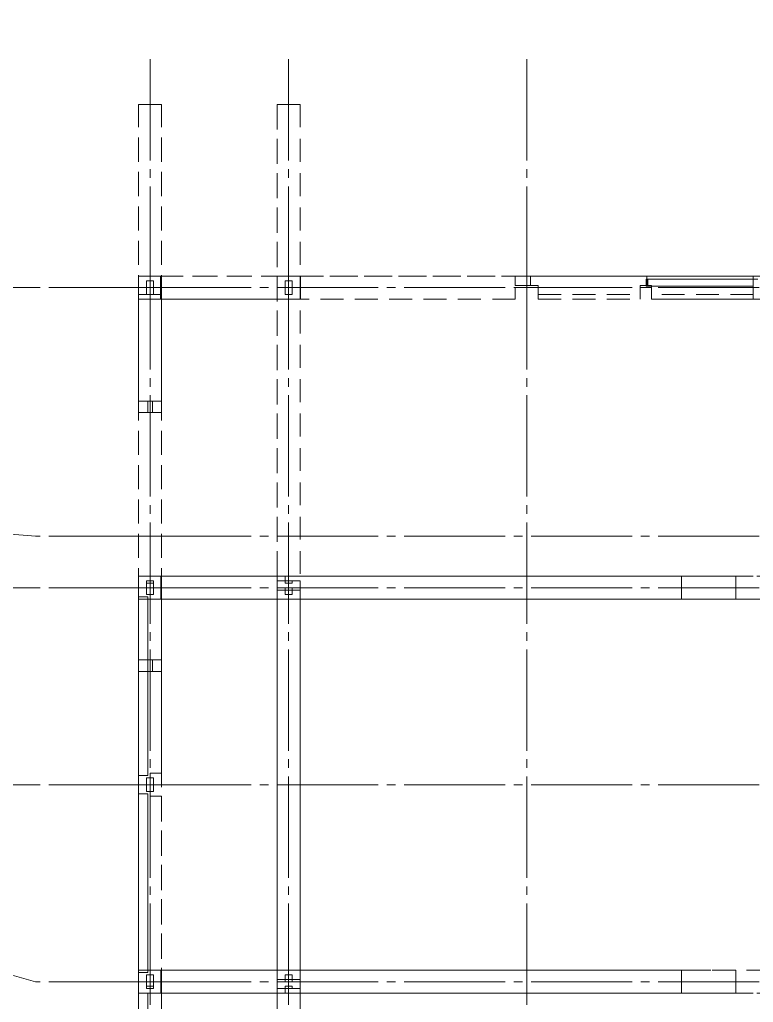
# Model space of a CAD drawing. Header units: millimetres. Extents: x 0 to 10500, y 0 to 297.
# Drawn here: x 5093.1 to 5221.3, y 125.4 to 297 of the extents above; entities that cross this region are included whole.
import ezdxf

# ---------------------------------------------------------------- set-up
doc = ezdxf.new("R2010")
doc.units = ezdxf.units.MM
doc.linetypes.add('K5LT_AXLED', pattern=[22.1875, 17.6875, -1.5, 1.5, -1.5])
doc.linetypes.add('K5LT_DASHED', pattern=[6, 4, -2])
doc.layers.add('Системный слой', color=7, linetype='Continuous')

# ---------------------------------------------------------------- blocks, each defined once
blk = doc.blocks.new('U319')
at = {"layer": 'Системный слой', "color": 30, "linetype": 'K5LT_AXLED', "lineweight": 18}
for p, q in [((5095.91, 129), (5075.73, 134.65)), ((5115.91, 129), (5095.91, 129)), ((5115.91, 129), (5306.51, 129))]:
    blk.add_line(p, q, dxfattribs=at)
blk = doc.blocks.new('U320')
at = {"layer": 'Системный слой', "color": 30, "linetype": 'K5LT_AXLED', "lineweight": 18}
for p, q in [((5095.91, 163.4), (5075.91, 163.4)), ((5115.91, 163.4), (5095.91, 163.4)), ((5115.91, 163.4), (5306.51, 163.4))]:
    blk.add_line(p, q, dxfattribs=at)
blk = doc.blocks.new('U321')
at = {"layer": 'Системный слой', "color": 30, "linetype": 'K5LT_AXLED', "lineweight": 18}
for p, q in [((5095.91, 197.8), (5075.91, 197.8)), ((5115.91, 197.8), (5095.91, 197.8)), ((5115.91, 197.8), (5306.51, 197.8))]:
    blk.add_line(p, q, dxfattribs=at)
blk = doc.blocks.new('U322')
at = {"layer": 'Системный слой', "color": 30, "linetype": 'K5LT_AXLED', "lineweight": 18}
for p, q in [((5095.91, 206.8), (5075.9, 208.4)), ((5115.91, 206.8), (5095.91, 206.8)), ((5115.91, 206.8), (5306.51, 206.8))]:
    blk.add_line(p, q, dxfattribs=at)
blk = doc.blocks.new('U323')
at = {"layer": 'Системный слой', "color": 30, "linetype": 'K5LT_AXLED', "lineweight": 18}
for p, q in [((5095.91, 250.2), (5075.91, 250.2)), ((5115.91, 250.2), (5095.91, 250.2)), ((5115.91, 250.2), (5306.51, 250.2))]:
    blk.add_line(p, q, dxfattribs=at)
blk = doc.blocks.new('U324')
at = {"layer": 'Системный слой', "color": 30, "linetype": 'K5LT_AXLED', "lineweight": 18}
for p, q in [((5115.91, 250.2), (5115.91, 290.2)), ((5115.91, 58.4), (5115.91, 250.2))]:
    blk.add_line(p, q, dxfattribs=at)
blk = doc.blocks.new('U325')
at = {"layer": 'Системный слой', "color": 30, "linetype": 'K5LT_AXLED', "lineweight": 18}
for p, q in [((5140.11, 250.2), (5140.11, 290.2)), ((5140.11, 58.4), (5140.11, 250.2))]:
    blk.add_line(p, q, dxfattribs=at)
blk = doc.blocks.new('U326')
at = {"layer": 'Системный слой', "color": 30, "linetype": 'K5LT_AXLED', "lineweight": 18}
for p, q in [((5181.71, 250.2), (5181.71, 290.2)), ((5181.71, 58.4), (5181.71, 250.2))]:
    blk.add_line(p, q, dxfattribs=at)
blk = doc.blocks.new('U315')
at = {"layer": 'Системный слой'}
for name in ['U324', 'U325', 'U326', 'U323', 'U322', 'U321', 'U320', 'U319']:
    blk.add_blockref(name, (0, 0), dxfattribs=at)
blk = doc.blocks.new('U331')
at = {"layer": 'Системный слой', "color": 7, "linetype": 'K5LT_DASHED', "lineweight": 18}
for p, q in [((5117.91, 282.2), (5113.91, 282.2)), ((5113.91, 230.4), (5113.91, 282.2)), ((5113.91, 282.2), (5113.91, 252.2)), ((5117.91, 230.4), (5117.91, 282.2)), ((5117.91, 282.2), (5117.91, 252.2)), ((5138.11, 199.8), (5138.11, 282.2)), ((5142.11, 282.2), (5138.11, 282.2)), ((5138.11, 282.2), (5138.11, 199)), ((5142.11, 282.2), (5142.11, 199)), ((5117.91, 252.2), (5113.91, 252.2)), ((5113.91, 249), (5113.91, 252.2)), ((5116.51, 251.4), (5115.31, 251.4)), ((5115.31, 251.4), (5115.31, 249)), ((5116.51, 249), (5116.51, 251.4)), ((5117.91, 252.2), (5117.91, 249)), ((5140.71, 251.4), (5139.51, 251.4)), ((5139.51, 251.4), (5139.51, 249)), ((5140.71, 249), (5140.71, 251.4)), ((5182.4, 252.2), (5179.71, 252.2)), ((5179.71, 250.6), (5179.71, 252.2)), ((5179.71, 252.2), (5224.91, 252.2)), ((5182.4, 250.6), (5179.71, 250.6)), ((5183.71, 250.6), (5179.71, 250.6)), ((5202.71, 252.2), (5182.4, 252.2)), ((5182.4, 252.2), (5182.4, 250.6)), ((5182.4, 250.6), (5183.71, 250.6)), ((5183.71, 250.6), (5183.71, 249)), ((5202.71, 250.6), (5201.51, 250.6)), ((5201.51, 250.6), (5201.51, 249)), ((5222.11, 252.2), (5202.71, 252.2)), ((5202.71, 250.6), (5202.71, 252.2)), ((5202.71, 251.68), (5222.11, 251.68)), ((5202.71, 251.68), (5202.71, 250.6)), ((5202.71, 250.6), (5203.51, 250.6)), ((5203.51, 250.6), (5203.51, 250.44)), ((5117.91, 249), (5113.91, 249)), ((5113.91, 249), (5113.91, 86.6)), ((5116.51, 249), (5115.31, 249)), ((5117.91, 249), (5117.91, 165.4)), ((5140.71, 249), (5139.51, 249)), ((5183.71, 249), (5201.51, 249)), ((5203.51, 250.44), (5221.31, 250.44)), ((5203.51, 250.44), (5203.51, 249)), ((5221.31, 249), (5203.51, 249)), ((5117.91, 230.4), (5113.91, 230.4)), ((5115.51, 230.4), (5113.91, 230.4)), ((5113.91, 230.4), (5113.91, 228.4)), ((5115.51, 230.4), (5116.31, 230.4)), ((5115.51, 230.4), (5115.51, 228.4)), ((5117.91, 230.4), (5116.31, 230.4)), ((5116.31, 230.4), (5116.31, 228.4)), ((5117.91, 228.4), (5117.91, 230.4)), ((5117.91, 228.4), (5113.91, 228.4)), ((5115.51, 228.4), (5113.91, 228.4)), ((5113.91, 185.2), (5113.91, 228.4)), ((5116.31, 228.4), (5115.51, 228.4)), ((5117.91, 228.4), (5116.31, 228.4)), ((5117.91, 185.2), (5117.91, 228.4)), ((5115.91, 199.8), (5113.91, 199.8)), ((5113.91, 127), (5113.91, 199.8)), ((5113.91, 196.2), (5113.91, 199.8)), ((5113.91, 127), (5113.91, 199.8)), ((5117.91, 199.8), (5113.91, 199.8)), ((5113.91, 199.8), (5113.91, 196.2)), ((5115.91, 195.8), (5115.91, 199.8)), ((5117.91, 127), (5117.91, 199.8)), ((5139.49, 199.8), (5138.11, 199.8)), ((5138.11, 199.8), (5138.11, 199)), ((5139.49, 199.8), (5139.49, 199)), ((5116.51, 199), (5115.31, 199)), ((5115.31, 199), (5115.31, 196.6)), ((5116.51, 198.6), (5115.31, 198.6)), ((5115.31, 198.6), (5115.31, 196.6)), ((5116.51, 199), (5116.51, 196.6)), ((5116.51, 196.6), (5116.51, 198.6)), ((5139.49, 199), (5138.11, 199)), ((5142.11, 199), (5138.11, 199)), ((5138.11, 195.8), (5138.11, 199)), ((5142.11, 199), (5138.11, 199)), ((5138.11, 127.8), (5138.11, 199)), ((5139.49, 199), (5142.11, 199)), ((5140.71, 199), (5139.51, 199)), ((5139.51, 199), (5139.51, 198.6)), ((5140.71, 198.6), (5139.51, 198.6)), ((5139.51, 197.8), (5140.71, 197.8)), ((5139.51, 197.8), (5139.51, 196.6)), ((5140.71, 198.6), (5140.71, 199)), ((5140.71, 197.8), (5140.71, 196.6)), ((5142.11, 195.8), (5142.11, 199)), ((5142.11, 127.8), (5142.11, 199)), ((5113.91, 165), (5113.91, 196.2)), ((5115.51, 196.2), (5113.91, 196.2)), ((5113.91, 196.2), (5115.51, 196.2)), ((5113.91, 196.2), (5113.91, 165)), ((5115.31, 196.6), (5116.51, 196.6)), ((5116.51, 196.6), (5115.31, 196.6)), ((5115.51, 165), (5115.51, 196.2)), ((5115.51, 196.2), (5115.51, 165)), ((5117.91, 195.8), (5115.91, 195.8)), ((5117.91, 165.4), (5117.91, 195.8)), ((5138.11, 195.8), (5142.11, 195.8)), ((5138.11, 195.8), (5138.11, 131)), ((5140.71, 196.6), (5139.51, 196.6)), ((5142.11, 195.8), (5142.11, 131)), ((5117.91, 185.2), (5113.91, 185.2)), ((5115.51, 185.2), (5113.91, 185.2)), ((5113.91, 185.2), (5113.91, 183.2)), ((5115.51, 185.2), (5116.31, 185.2)), ((5115.51, 185.2), (5115.51, 183.2)), ((5117.91, 185.2), (5116.31, 185.2)), ((5116.31, 185.2), (5116.31, 183.2)), ((5117.91, 183.2), (5117.91, 185.2)), ((5117.91, 183.2), (5113.91, 183.2)), ((5115.51, 183.2), (5113.91, 183.2)), ((5113.91, 61.4), (5113.91, 183.2)), ((5116.31, 183.2), (5115.51, 183.2)), ((5117.91, 183.2), (5116.31, 183.2)), ((5117.91, 165.4), (5117.91, 183.2)), ((5113.91, 165), (5115.51, 165)), ((5113.91, 161.8), (5113.91, 165)), ((5115.51, 165), (5113.91, 165)), ((5113.91, 161.8), (5113.91, 165)), ((5117.91, 165.4), (5115.91, 165.4)), ((5115.91, 165.4), (5115.91, 161.4)), ((5117.91, 165.4), (5115.91, 165.4)), ((5115.91, 165.4), (5115.91, 161.4)), ((5116.51, 164.6), (5115.31, 164.6)), ((5115.31, 164.6), (5115.31, 162.2)), ((5116.51, 162.2), (5116.51, 164.6)), ((5113.91, 130.6), (5113.91, 161.8)), ((5113.91, 161.8), (5115.51, 161.8)), ((5113.91, 161.8), (5115.51, 161.8)), ((5113.91, 161.8), (5113.91, 130.6)), ((5116.51, 162.2), (5115.31, 162.2)), ((5115.51, 130.6), (5115.51, 161.8)), ((5115.51, 161.8), (5115.51, 130.6)), ((5117.91, 161.4), (5115.91, 161.4)), ((5117.91, 161.4), (5115.91, 161.4)), ((5117.91, 161.4), (5117.91, 131)), ((5117.91, 127), (5117.91, 161.4)), ((5117.91, 161.4), (5117.91, 86.6)), ((5113.91, 130.6), (5115.51, 130.6)), ((5113.91, 130.6), (5113.91, 127)), ((5113.91, 130.6), (5115.51, 130.6)), ((5113.91, 130.6), (5113.91, 127)), ((5117.91, 131), (5115.91, 131)), ((5115.91, 131), (5115.91, 127)), ((5142.11, 131), (5138.11, 131)), ((5138.11, 131), (5138.11, 127.8)), ((5142.11, 131), (5142.11, 127.8)), ((5116.51, 130.2), (5115.31, 130.2)), ((5115.31, 130.2), (5115.31, 127.8)), ((5116.51, 130.2), (5115.31, 130.2)), ((5115.31, 130.2), (5115.31, 128.2)), ((5116.51, 130.2), (5116.51, 127.8)), ((5116.51, 128.2), (5116.51, 130.2)), ((5139.51, 130.2), (5140.71, 130.2)), ((5139.51, 130.2), (5139.51, 129)), ((5139.51, 129), (5140.71, 129)), ((5140.71, 130.2), (5140.71, 129)), ((5115.91, 127), (5113.91, 127)), ((5117.91, 127), (5113.91, 127)), ((5116.51, 128.2), (5115.31, 128.2)), ((5116.51, 127.8), (5115.31, 127.8)), ((5117.91, 127), (5115.51, 127)), ((5115.51, 127), (5115.51, 123)), ((5117.91, 127), (5117.91, 123)), ((5139.49, 127.8), (5138.11, 127.8)), ((5142.11, 127.8), (5138.11, 127.8)), ((5138.11, 127), (5138.11, 127.8)), ((5138.11, 127.8), (5138.11, 26.4)), ((5138.11, 127.8), (5142.11, 127.8)), ((5138.11, 113.6), (5138.11, 127)), ((5139.49, 127), (5138.11, 127)), ((5142.11, 127.8), (5139.49, 127.8)), ((5139.49, 127.8), (5139.49, 127)), ((5140.71, 128.2), (5139.51, 128.2)), ((5139.51, 128.2), (5139.51, 127.8)), ((5140.71, 127.8), (5139.51, 127.8)), ((5140.71, 127.8), (5140.71, 128.2)), ((5142.11, 113.6), (5142.11, 127.8)), ((5142.11, 111.72), (5142.11, 127.8))]:
    blk.add_line(p, q, dxfattribs=at)
blk = doc.blocks.new('U344')
at = {"layer": 'Системный слой', "color": 7, "linetype": 'K5LT_DASHED', "lineweight": 18}
for p, q in [((5113.91, 248.2), (5113.91, 252.2)), ((5117.71, 252.2), (5113.91, 252.2)), ((5223.31, 252.2), (5113.91, 252.2)), ((5117.71, 248.2), (5117.71, 252.2)), ((5117.71, 252.2), (5138.11, 252.2)), ((5138.11, 248.2), (5138.11, 252.2)), ((5142.21, 252.2), (5138.11, 252.2)), ((5142.21, 248.2), (5142.21, 252.2)), ((5142.21, 252.2), (5221.31, 252.2)), ((5202.87, 251.68), (5202.61, 251.68)), ((5221.31, 251.68), (5202.61, 251.68)), ((5202.61, 251.68), (5202.61, 250.44)), ((5221.31, 251.68), (5202.87, 251.68)), ((5202.87, 251.68), (5202.87, 250.44)), ((5221.31, 248.2), (5221.31, 252.2)), ((5221.31, 252.2), (5221.31, 251.68)), ((5221.31, 252.2), (5223.31, 252.2)), ((5221.31, 251.68), (5221.31, 250.44)), ((5179.71, 250.2), (5179.71, 248.2)), ((5179.71, 250.2), (5183.71, 250.2)), ((5183.71, 250.2), (5183.71, 248.2)), ((5201.51, 250.2), (5201.51, 248.2)), ((5201.51, 250.2), (5203.51, 250.2)), ((5202.87, 250.44), (5202.61, 250.44)), ((5221.31, 250.44), (5202.61, 250.44)), ((5202.87, 250.44), (5221.31, 250.44)), ((5203.51, 250.2), (5203.51, 248.2)), ((5221.31, 248.2), (5221.31, 250.44)), ((5179.71, 248.2), (5113.91, 248.2)), ((5113.91, 248.2), (5117.71, 248.2)), ((5117.71, 248.2), (5138.11, 248.2)), ((5138.11, 248.2), (5142.21, 248.2)), ((5179.71, 248.2), (5142.21, 248.2)), ((5183.71, 248.2), (5201.51, 248.2)), ((5203.51, 248.2), (5221.31, 248.2)), ((5223.31, 248.2), (5203.51, 248.2)), ((5221.31, 248.2), (5223.31, 248.2)), ((5117.91, 199.8), (5113.91, 199.8)), ((5113.91, 199.8), (5223.31, 199.8)), ((5113.91, 199.8), (5113.91, 197.8)), ((5113.91, 195.8), (5113.91, 199.8)), ((5113.91, 199.8), (5117.8, 199.8)), ((5113.91, 199.8), (5218.24, 199.8)), ((5117.8, 195.8), (5117.8, 199.8)), ((5117.8, 199.8), (5208.78, 199.8)), ((5117.91, 197.8), (5117.91, 199.8)), ((5117.91, 199.8), (5221.31, 199.8)), ((5218.24, 199.8), (5208.78, 199.8)), ((5208.78, 199.8), (5208.78, 195.8)), ((5218.24, 199.8), (5218.24, 195.8)), ((5117.91, 197.8), (5113.91, 197.8)), ((5117.91, 195.8), (5117.91, 197.8)), ((5138.11, 195.8), (5138.11, 197.4)), ((5142.11, 197.4), (5138.11, 197.4)), ((5142.11, 195.8), (5142.11, 197.4)), ((5113.91, 195.8), (5117.8, 195.8)), ((5113.91, 195.8), (5218.24, 195.8)), ((5117.8, 195.8), (5208.78, 195.8)), ((5138.11, 195.8), (5117.91, 195.8)), ((5221.31, 195.8), (5142.11, 195.8)), ((5142.11, 195.8), (5223.31, 195.8)), ((5208.78, 195.8), (5218.24, 195.8)), ((5113.91, 127), (5113.91, 131)), ((5113.91, 131), (5117.8, 131)), ((5113.91, 131), (5218.24, 131)), ((5117.8, 127), (5117.8, 131)), ((5117.8, 131), (5208.78, 131)), ((5117.91, 129), (5117.91, 131)), ((5117.91, 131), (5138.11, 131)), ((5138.11, 131), (5138.11, 129.4)), ((5142.11, 131), (5221.31, 131)), ((5142.11, 131), (5142.11, 129.4)), ((5142.11, 131), (5223.31, 131)), ((5218.24, 131), (5208.78, 131)), ((5208.78, 131), (5208.78, 127)), ((5218.24, 131), (5218.24, 127)), ((5117.91, 129), (5113.91, 129)), ((5113.91, 129), (5113.91, 127)), ((5117.91, 127), (5117.91, 129)), ((5138.11, 129.4), (5142.11, 129.4)), ((5117.91, 127), (5113.91, 127)), ((5113.91, 127), (5223.31, 127)), ((5113.91, 127), (5117.8, 127)), ((5113.91, 127), (5218.24, 127)), ((5117.8, 127), (5208.78, 127)), ((5221.31, 127), (5117.91, 127)), ((5208.78, 127), (5218.24, 127))]:
    blk.add_line(p, q, dxfattribs=at)

msp = doc.modelspace()

# ---------------------------------------------------------------- block references
at = {"layer": 'Системный слой'}
for name in ['U315', 'U331', 'U344']:
    msp.add_blockref(name, (0, 0), dxfattribs=at)

doc.saveas('drawing.dxf')
